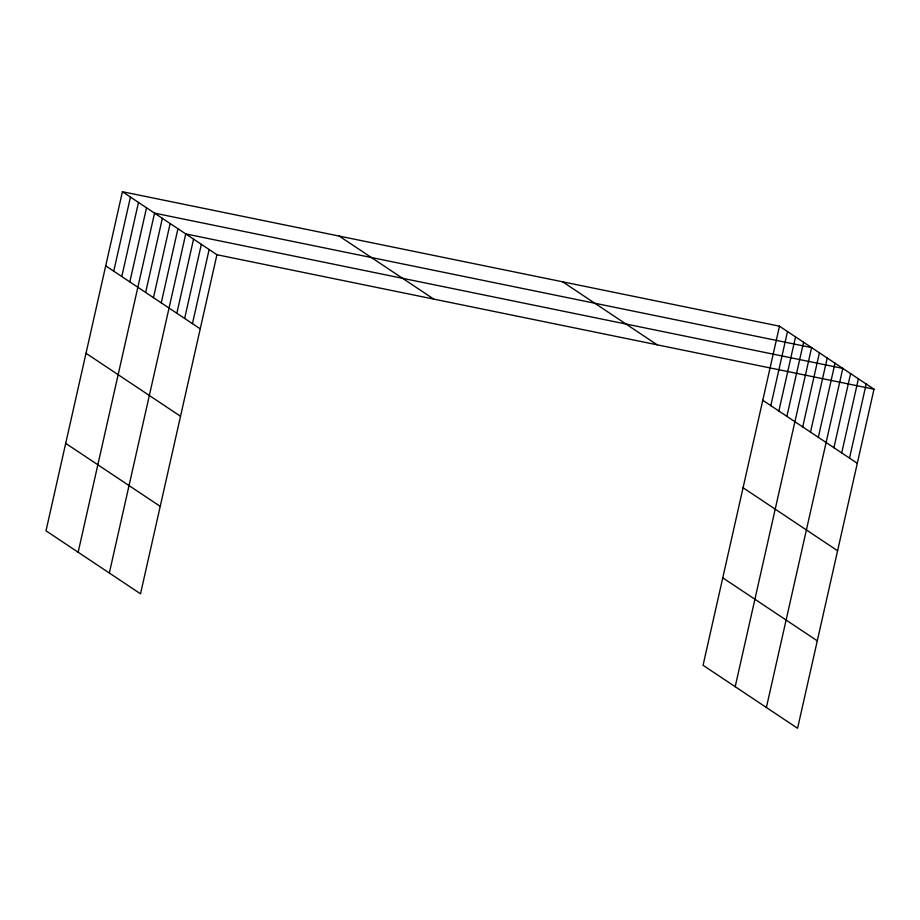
<?xml version="1.0" encoding="UTF-8"?>
<svg xmlns="http://www.w3.org/2000/svg" width="920" height="920" viewBox="0 0 920 920"><rect width="100%" height="100%" fill="white"/><g stroke="black" fill="none" stroke-linecap="round" stroke-linejoin="round"><path stroke-width="1.38" d="M122.417 191.716L46 530.805L140.518 593.814L216.936 254.725L122.417 191.716L779.481 326.186L874 389.195L797.582 728.283L703.064 665.275L779.481 326.186M113.746 271.181L130.456 197.075M121.785 276.54L138.483 202.434M129.823 281.899L146.521 207.782M78.142 552.23L154.548 213.141L811.612 347.61L735.195 686.699M145.648 292.457L162.357 218.339M153.445 297.654L170.154 223.537M161.242 302.853L177.951 228.735M109.33 573.022L185.748 233.933L842.812 368.402L766.394 707.491M176.847 313.248L193.545 239.131M184.644 318.447L201.342 244.329M192.441 323.644L209.139 249.527M770.81 405.651L787.508 331.545M778.849 411.01L795.547 336.892M786.876 416.357L803.585 342.251M802.711 426.914L819.409 352.808M810.508 432.112L827.218 358.006M818.305 437.31L835.015 363.204M833.899 447.706L850.609 373.6M841.708 452.904L858.406 378.798M849.505 458.102L866.203 383.997M216.936 254.725L874 389.195M762.783 400.292L857.302 463.3M562.649 281.808L657.168 344.816M743.072 487.738L837.591 550.746M339.25 236.095L433.768 299.103M722.763 577.829L817.293 640.837M105.719 265.834L200.238 328.842M86.008 353.268L180.527 416.277M65.711 443.359L160.23 506.368"/></g></svg>
